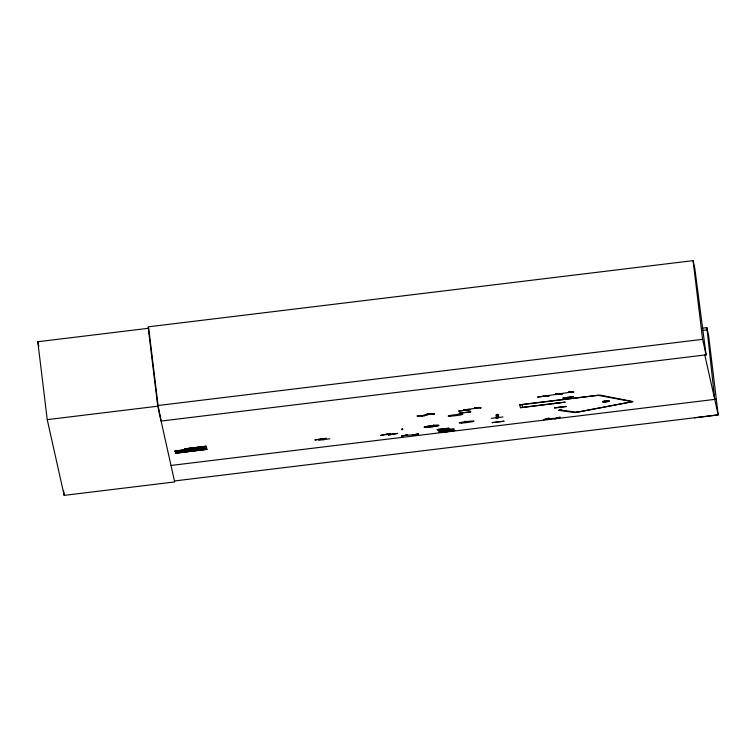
<?xml version="1.0" encoding="UTF-8"?>
<svg xmlns="http://www.w3.org/2000/svg" width="756" height="756" viewBox="0 0 756 756"><rect width="100%" height="100%" fill="white"/><g stroke="black" fill="none" stroke-linecap="round" stroke-linejoin="round"><path stroke-width="1.13" d="M326.12 438.404L315.082 439.86M326.271 438.263L314.931 440.001M537.799 397.004L548.374 395.53M437.204 429.616L448.941 428.217L437.233 429.512M449.206 430.391L438.763 432.045M449.442 430.258L438.773 431.969M402.22 428.841L402.107 429.786L402.192 428.869M402.362 429.654L402.286 428.935M465.053 422.141L465.176 421.13M381.071 435.343L390.153 433.566M389.841 433.66L380.665 435.361M424.976 415.573L417.161 415.97L424.56 415.753M470.166 409.497L463.797 409.62L470.223 409.402M402.258 436.032L401.786 436.184L402.362 436.136M543.592 419.637L549.149 418.323L548.601 418.285M549.054 418.162L543.555 419.722M544.084 395.709L549.272 395.86L544.084 395.738L544.689 395.643M562.502 393.725L557.474 393.602M562.01 393.876L562.615 393.819L557.919 393.517M497.013 415.356L496.9 414.515L497.552 414.458L497.665 415.28L497.051 415.271M497.457 414.307L497.561 415.129M497.164 417.265L497.722 417.057L497.75 417.964L497.174 417.284M444.197 429.644L443.441 428.926M393.111 434.275L385.806 434.511M385.484 434.577L392.799 434.331L392.307 434.303M444.15 431.279L449.697 431.298M421.224 415.791L430.325 414.175M430.551 414.175L421.498 415.781M554.876 418.654L559.79 417.227M559.733 417.397L560.328 417.35L554.734 418.748L555.32 418.673M401.823 436.099L407.616 434.757L401.786 436.184M412.889 435.078L418.162 433.755M543.885 396.352L543.035 396.409L543.564 396.409M567.435 397.439L568.011 397.373M560.555 410.017L576.941 412.285L574.74 412.596L558.467 410.31L560.659 409.998L559.44 410.121M320.563 439.255L323.823 439.633M324.362 439.567L320.998 439.198M476.573 408.079L476.686 408.07M477.537 407.928L467.416 409.525M557.767 394.15L537.592 397.155M560.253 393.696L571.177 392.099M422.396 415.63L421.98 415.649M402.372 429.323L402.929 429.295M433.056 425.6L433.698 425.552M465.375 421.697L465.961 421.631M496.012 417.945L498.79 417.501L498.185 414.808M443.621 429.635L442.789 429.011M417.161 415.998L417.671 415.913M427.235 414.137L426.753 414.288L434.653 413.957L426.819 414.175M386.004 434.492L386.514 434.483M388.414 434.946L397.561 433.33M397.533 433.49L388.471 435.031M556.879 418.134L546.626 419.022M606.529 401.096C614.779 399.971 596.947 402.05 605.244 401.256L602.844 401.653L609.043 400.964M480.4 407.919L480.958 407.805L474.532 407.805M463.806 409.648L464.364 409.554M444.537 431.289L445.048 431.222M444.367 431.988L454.819 430.362M444.415 432.073L454.8 430.523M557.437 393.696L558.032 393.602M573.53 392.09L568.814 391.986L569.41 391.863M560.64 394.122L555.471 394.027L556.047 393.876M573.52 396.626L562.747 398.081M329.796 438.801L318.654 440.313M694.499 417.784L718.2 414.893L704.8 355.008L706.076 354.847L694.811 268.38L693.082 260.631L148.119 326.847L157.72 406.208L47.231 419.637L37.8 341.731L148.299 328.312M702.154 328.189L706.841 327.622L708.58 335.371L718.2 414.893L174.409 480.967M702.428 330.466L707.115 329.899L706.841 327.622M704.8 355.008L706.076 354.857L702.607 339.34L157.645 405.556L174.674 481.941L64.175 495.369L47.231 419.637M706.076 354.847L161.113 421.064L158.042 405.225L148.686 327.981M458.741 411.075L470.459 409.743M519.797 404.904L600.103 395.114L633.008 401.53L576.422 412.341L632.422 401.748L597.845 395.256L519.759 404.743L520.44 407.749L559.44 402.853M459.223 413.248L470.931 411.831L459.213 413.163M553.524 403.638L565.223 402.126L520.402 407.597M184.918 448.799L206.067 446.191M184.918 449.045L206.076 446.267M206.067 446.418L184.918 448.828M174.938 450.954L206.662 447.127L174.957 451.134M174.948 451.464L206.662 447.457L174.938 451.285M185.333 450.652L206.492 448.072L185.343 450.718M206.492 448.299L185.333 450.935M175.373 452.967L207.087 449.007L175.364 452.863M175.373 453.354L207.078 449.338L175.354 453.175M560.914 406.766L560.262 406.841L560.376 407.654C562.095 407.541 559.856 405.698 560.432 407.484M498.79 414.742L495.908 415.091L496.512 417.775M554.469 407.805L566.187 406.388M560.678 409.487L561.179 409.506L560.527 409.591L560.64 410.404L561.283 410.328L560.621 409.469M496.597 417.473L497.817 417.208L497.93 418.021L496.739 418.285L496.635 417.369M491.268 418.37L502.976 416.953M433.708 425.033L433.802 425.77M171.045 465.45L716.008 399.234M418.087 433.868L418.663 433.821L412.974 435.154M405.084 435.456L415.441 434.539M480.967 407.824L474.456 407.919L475.014 407.805M573.993 392.099L568.899 391.863M560.65 394.15L555.528 393.848M562.993 398.232L573.53 396.465M497.023 418.172L496.919 417.435M438.064 430.315L449.801 428.992L438.055 430.258M522.075 404.63L522.679 407.314M37.8 341.731L38.83 346.324M433.925 425.014L434.114 425.902M566.206 406.586L554.498 408.004M561.113 409.44L561.283 410.328M503.94 421.253L492.232 422.67M693.082 260.631L702.607 339.34M503.931 421.158L492.222 422.585M470.44 409.582L458.731 410.999M159.384 413.305L159.459 413.957M63.617 490.72L64.175 495.369M707.115 329.899L714.732 399.395M609.081 401.152L602.957 402.183L605.367 401.786C596.862 402.381 615.261 401.011 606.643 401.625L609.081 401.152M461.651 423.039A7.371 0.51 -6.9 0 0 473.842 421.319A7.371 0.51 -6.9 0 0 464.742 421.791A7.371 0.51 -6.9 0 0 461.651 423.039M426.431 427.263A7.371 0.51 -6.9 0 0 438.631 425.552A7.371 0.51 -6.9 0 0 429.521 426.025A7.371 0.51 -6.9 0 0 426.431 427.263A7.343 0.51 -6.9 0 0 438.603 425.571A7.343 0.51 -6.9 0 0 429.531 426.044A7.343 0.51 -6.9 0 0 426.45 427.282M441.844 430.977A7.371 0.51 -6.9 0 0 454.035 429.257A7.371 0.51 -6.9 0 0 444.934 429.729A7.371 0.51 -6.9 0 0 441.844 430.977M450.406 416.159A7.371 0.51 -6.9 0 0 462.596 414.449A7.371 0.51 -6.9 0 0 453.496 414.921A7.371 0.51 -6.9 0 0 450.406 416.159"/></g></svg>
